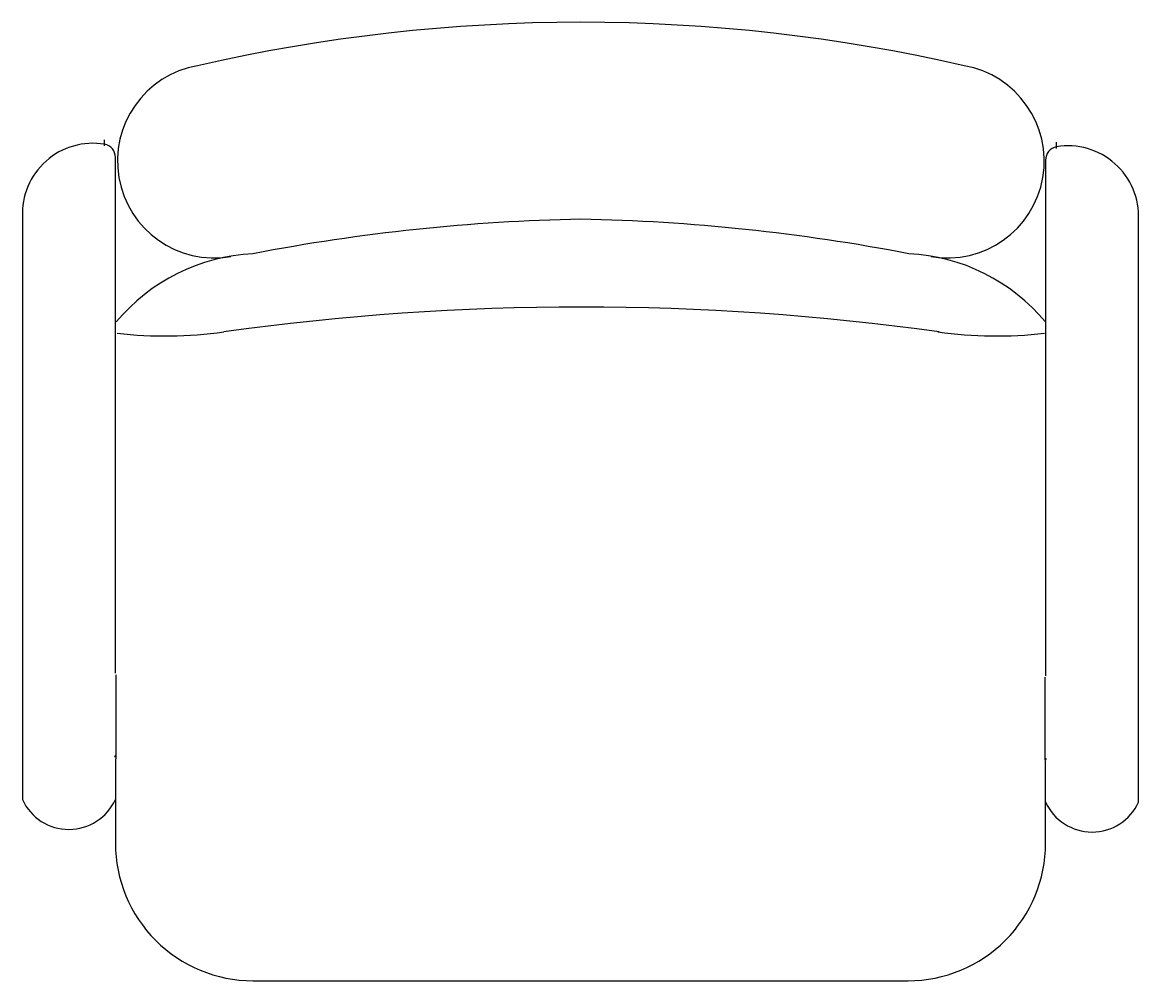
# Model space of a CAD drawing. Header units: inches. Extents: x -15.3 to 15.3, y 0 to 26.3.
import ezdxf

# ---------------------------------------------------------------- set-up
doc = ezdxf.new("R2010")
doc.units = ezdxf.units.IN
doc.header["$LTSCALE"] = 0.5
doc.header["$MEASUREMENT"] = 0
doc.layers.get('0').update_dxf_attribs({"linetype": 'CONTINUOUS', "lineweight": 18})

msp = doc.modelspace()

# ---------------------------------------------------------------- linework, layer by layer
at = {"color": 0, "linetype": 'ByBlock', "lineweight": -2, "transparency": 16777216}
for p, q in [((-13.075, 22.943), (-13.075, 23.113)), ((13.075, 22.872), (13.075, 23.042)), ((-12.77, 8.41), (-12.778, 3.778)), ((12.778, 3.778), (12.77, 8.338))]:
    msp.add_line(p, q, dxfattribs=at)
for points in [[(9.63, 19.903, 0.998721), (10.538, 25.147, 0.113209), (-10.518, 25.147, 0.998721), (-9.61, 19.903)], [(-12.779, 8.45), (-12.779, 22.622, 0.365306), (-13.075, 22.988, 0.477551), (-15.333, 20.984), (-15.333, 4.978, 0.644661), (-12.778, 4.983)], [(12.778, 4.911, 0.644661), (15.333, 4.907), (15.333, 20.912, 0.477551), (13.075, 22.917, 0.365306), (12.779, 22.55), (12.779, 8.379)], [(12.775, 18.104, 0.210047), (9.02, 19.98, 0.042414), (0.01, 20.929, 0.042414), (-9.001, 19.98)], [(-12.778, 3.778, 0.414214), (-9, 0), (9, 0, 0.414214), (12.778, 3.778)]]:
    msp.add_lwpolyline(points, format="xyb", dxfattribs=at)
for centre, radius, start, end in [((-8.743, 14.77), 5.216, 92.8235, 140.2729), ((0.025, -52.496), 71.01, 82.04635, 97.95365), ((-11.406, 29.184), 11.466, 263.3827, 278.0476), ((11.426, 29.184), 11.466, 261.9524, 276.6173), ((-14.056, 5.56), 1.403, 24.0272, 26.2628), ((14.056, 5.488), 1.403, 153.7372, 155.9728)]:
    msp.add_arc(centre, radius, start, end, dxfattribs=at)

doc.saveas('drawing.dxf')
